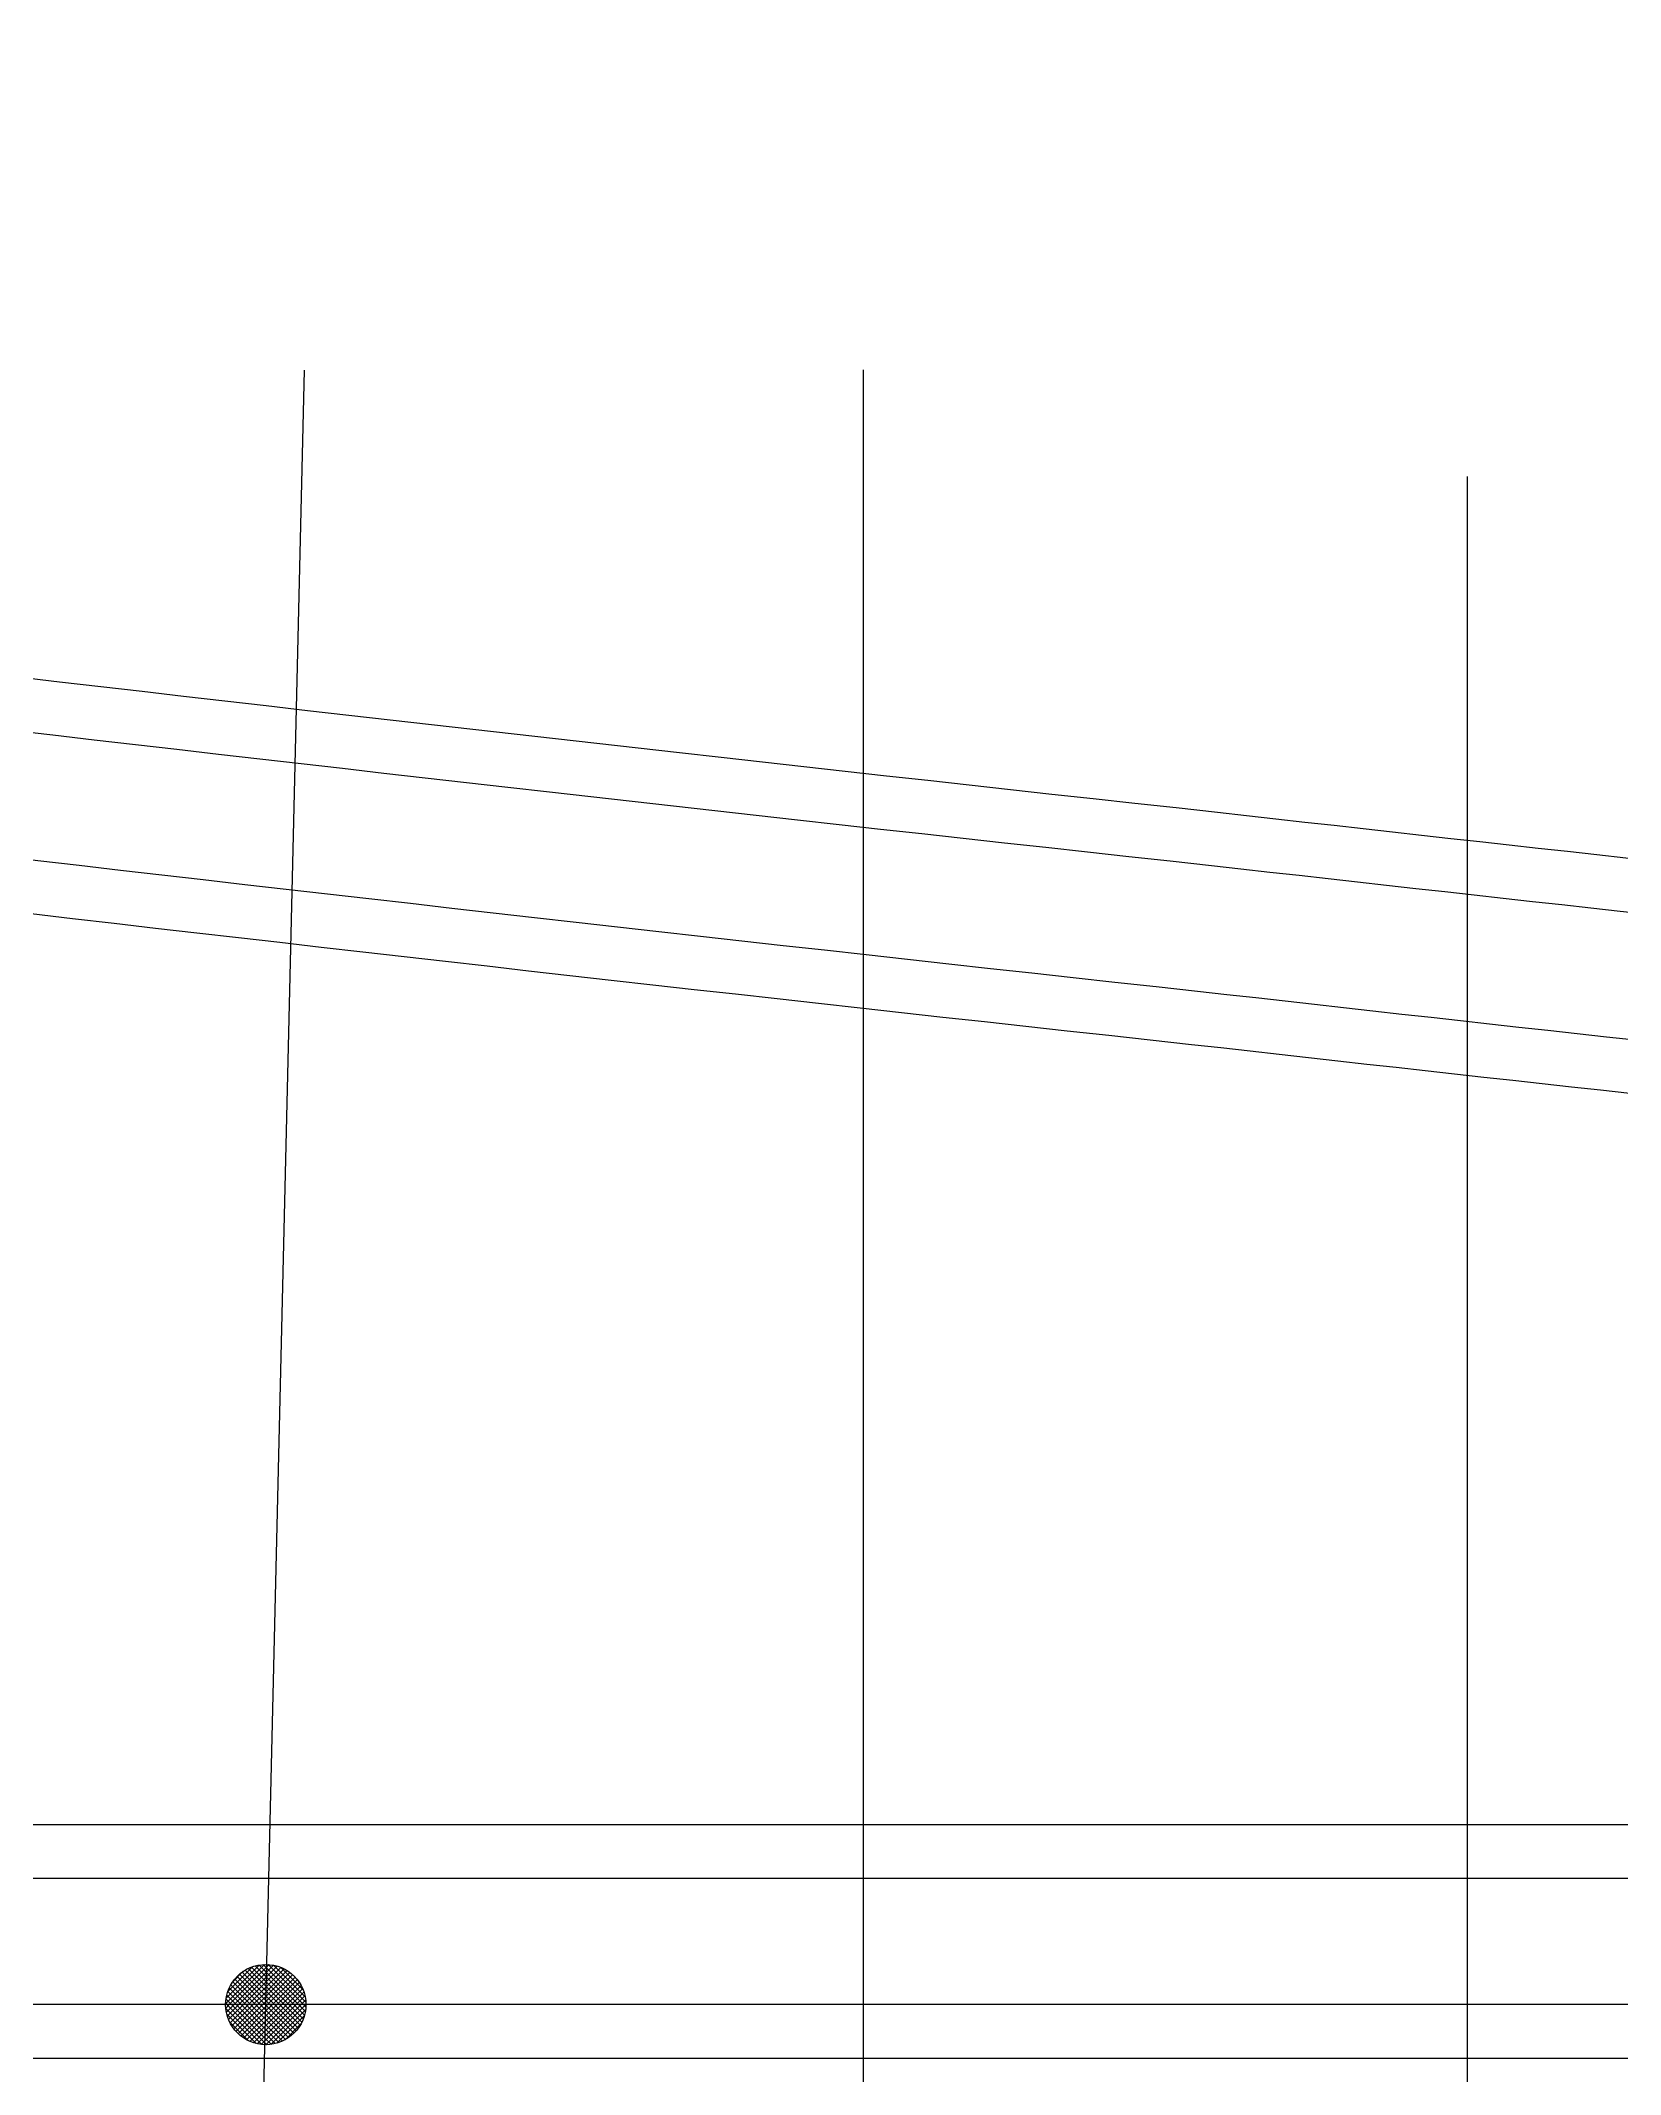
# Model space of a CAD drawing. Header units: millimetres. Extents: x 25083 to 52777, y 24772 to 45779.
# Drawn here: x 31513 to 32006, y 33925 to 34560 of the extents above; entities that cross this region are included whole.
import ezdxf

# ---------------------------------------------------------------- set-up
doc = ezdxf.new("R2010")
doc.units = ezdxf.units.MM
doc.layers.add('英文', color=7, linetype='Continuous')
doc.styles.get("Standard").update_dxf_attribs({"font": ''})
doc.styles.get('Standard').set_extended_font_data('SimSun')
doc.dimstyles.new('ISO-25', dxfattribs={"dimtxt": 2.5, "dimasz": 2.5, "dimexe": 1.25, "dimexo": 0.625, "dimtad": 1, "dimtxsty": 'Standard', "dimcen": 2.5, "dimadec": 0, "dimazin": 0, "dimtfac": 1, "dimtmove": 0, "dimatfit": 3, "dimfxl": 1, "dimarcsym": 0})
pattern_1 = [(225, (46330.5398, 35770.5748), (0.74835468, -0.74835468), []), (315, (46330.5398, 35770.5748), (0.74835468, 0.74835468), [])]

# ---------------------------------------------------------------- blocks, each defined once
blk = doc.blocks.new('*D925')
at = {"color": 0, "lineweight": -2}
for p, q in [((29677.86, 34881.66), (29677.86, 32448.29)), ((40733.02, 34757.65), (40733.02, 32448.29)), ((29680.36, 32449.54), (40730.52, 32449.54))]:
    blk.add_line(p, q, dxfattribs=at)
at = {"color": 0}
for points in [[(29680.36, 32449.96), (29680.36, 32449.13), (29677.86, 32449.54)], [(40730.52, 32449.13), (40730.52, 32449.96), (40733.02, 32449.54)]]:
    blk.add_solid(points, dxfattribs=at)
at = {"layer": 'DEFPOINTS', "color": 0}
for p in [(29677.86, 34882.29), (40733.02, 34758.27), (40733.02, 32449.54)]:
    blk.add_point(p, dxfattribs=at)
at = {"color": 0, "insert": (35205.44, 32451.63), "char_height": 2.5, "attachment_point": 5}
blk.add_mtext('11055,15', dxfattribs=at)

msp = doc.modelspace()

# ---------------------------------------------------------------- hatches: boundary and pattern name
at = {"layer": '英文'}
h = msp.add_hatch(dxfattribs=at)
h.set_pattern_fill('ANSI37', color=256, scale=0.333333, angle=180, style=0)
h.set_pattern_definition(pattern_1)
h.paths.add_polyline_path([(31570.765, 33946.483), (31583.297, 33946.483), (31583.593, 33959.011, 0.4211573)])
h = msp.add_hatch(dxfattribs=at)
h.set_pattern_fill('ANSI37', color=256, scale=0.333333, angle=180, style=0)
h.set_pattern_definition(pattern_1)
h.paths.add_polyline_path([(31583.297, 33946.483), (31595.829, 33946.483, 0.4073037), (31583.593, 33959.011)])
h = msp.add_hatch(dxfattribs=at)
h.set_pattern_fill('ANSI37', color=256, scale=0.333333, angle=180, style=0)
h.set_pattern_definition(pattern_1)
h.paths.add_polyline_path([(31583.001, 33933.954), (31583.297, 33946.483), (31570.765, 33946.483, 0.4073037)])
h = msp.add_hatch(dxfattribs=at)
h.set_pattern_fill('ANSI37', color=256, scale=0.333333, angle=180, style=0)
h.set_pattern_definition(pattern_1)
h.paths.add_polyline_path([(31583.001, 33933.954, 0.4211573), (31595.829, 33946.483), (31583.297, 33946.483)])

# ---------------------------------------------------------------- linework, layer by layer
for p, q in [((31579.759, 33796.906), (31595.377, 34457.173)), ((31769.964, 33290.649), (31769.964, 34457.316)), ((31958.63, 33290.649), (31958.63, 34423.983))]:
    msp.add_line(p, q)
at = {"ltscale": 15}
for p, q in [((29782.964, 34002.733), (40674.281, 34002.733)), ((29782.964, 33929.733), (40674.281, 33929.733))]:
    msp.add_line(p, q, dxfattribs=at)
at = {"color": 1, "ltscale": 15}
msp.add_line((29782.964, 33985.983), (40674.281, 33985.983), dxfattribs=at)
at = {"color": 1}
msp.add_line((34054.393, 33946.483), (30933.924, 33946.483), dxfattribs=at)
at = {"ltscale": 15}
for points in [[(29867.674, 34585.671), (31054.201, 34416.169, 0.0041853), (31880.554, 34319.09, 0.0029516), (32464.012, 34256.64, 0.0029516)], [(29857.35, 34513.404), (31044.476, 34343.817, 0.0041876), (31872.5, 34246.536, 0.0029509), (32456.671, 34184.01, 0.0029509)]]:
    msp.add_lwpolyline(points, format="xyb", dxfattribs=at)
at = {"color": 1}
for points in [[(29865.305, 34569.089), (31051.969, 34399.568, 0.0041858), (31878.706, 34302.442, 0.0029514), (32462.328, 34239.975, 0.0029514)], [(29859.719, 34529.986), (31046.707, 34360.418, 0.004187), (31874.348, 34263.183, 0.0029511), (32458.356, 34200.675)]]:
    msp.add_lwpolyline(points, format="xyb", dxfattribs=at)
at = {"layer": '英文'}
msp.add_circle((31583.297, 33946.483), 12.532, dxfattribs=at)

# ---------------------------------------------------------------- dimensions: what is measured, and where the dimension line sits
dim = msp.add_linear_dim(base=(40733.0166, 32449.5434), p1=(29677.8617, 34882.2868), p2=(40733.0166, 34758.2702), dimstyle='ISO-25')
dim.commit()
dim.dimension.update_dxf_attribs({"geometry": '*D925', "text_midpoint": (35205.4391, 32449.5434), "dimtype": 160})

doc.saveas('drawing.dxf')
